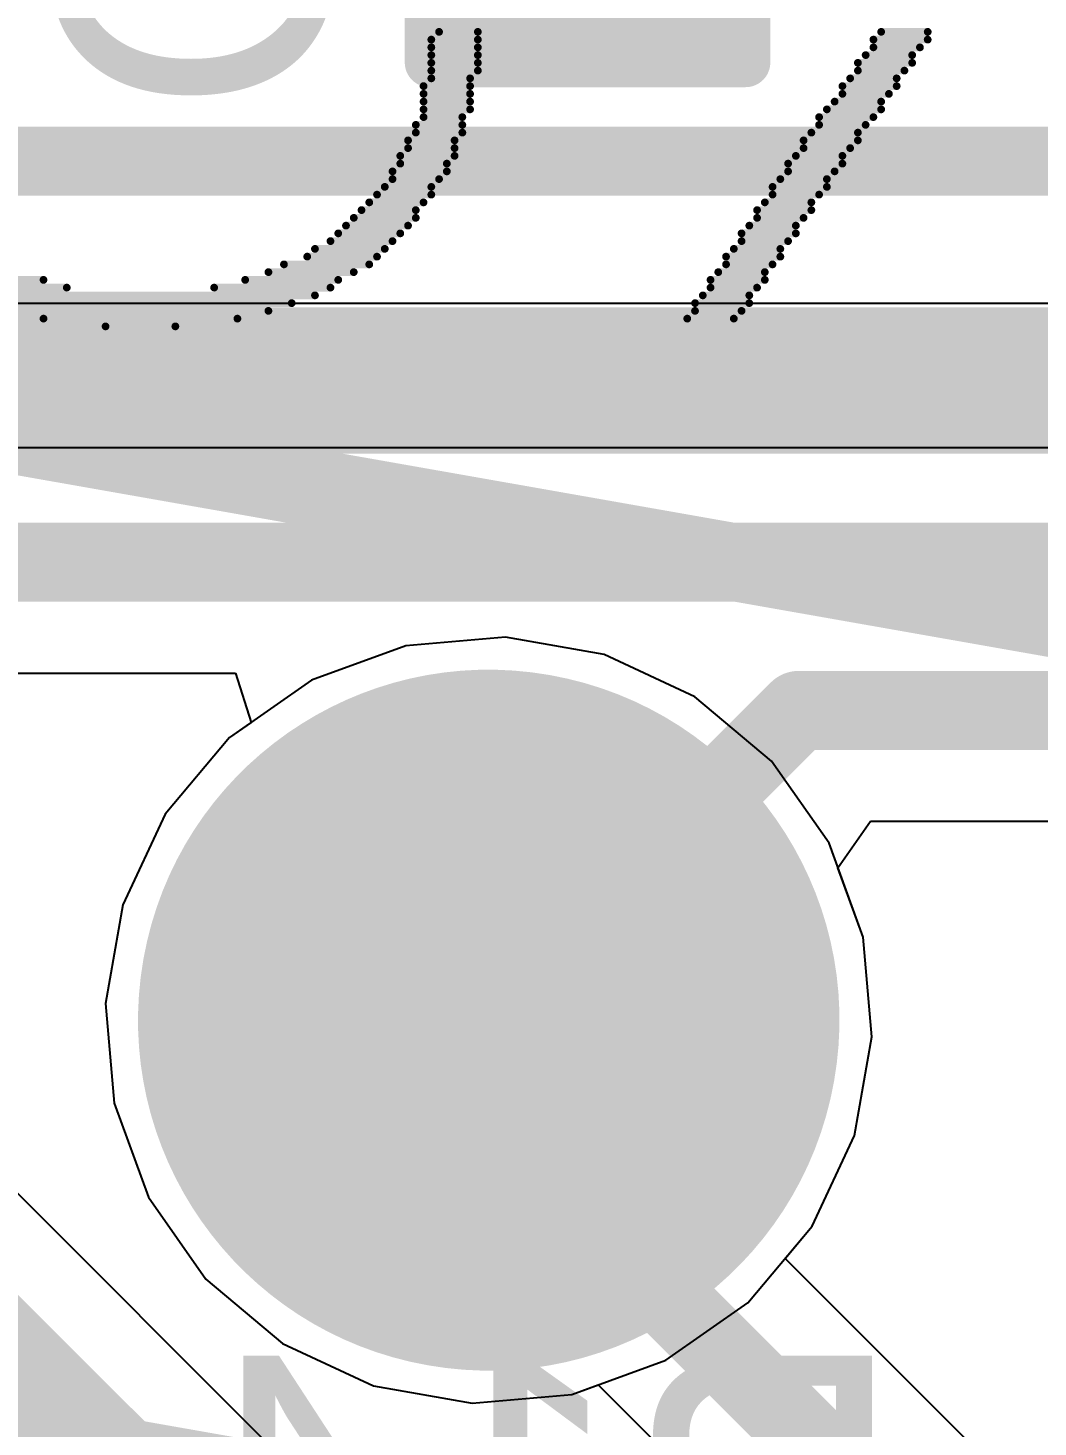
# Model space of a CAD drawing. Header units: inches. Extents: x -8 to 384, y -12 to 64.
# Drawn here: x 9.052 to 11.648, y -5.619 to -2.019 of the extents above; entities that cross this region are included whole.
import ezdxf

# ---------------------------------------------------------------- set-up
doc = ezdxf.new("R2010")
doc.units = ezdxf.units.IN
for name, color, linetype in [('Board_outline', 216, 'Continuous'), ('Bottom Layer', 5, 'Continuous'), ('Bottom Overlay', 54, 'Continuous'), ('Bottom Solder', 6, 'Continuous'), ('Drill Drawing', 1, 'Continuous'), ('Multi-Layer', 9, 'Continuous'), ('Pad Holes', 156, 'Continuous'), ('Top Layer', 1, 'Continuous'), ('Top Overlay', 2, 'Continuous'), ('Top Paste', 8, 'Continuous'), ('Top Solder', 216, 'Continuous')]:
    doc.layers.add(name, color=color, linetype=linetype)
doc.styles.add('Arial', font='', dxfattribs={"height": 0.2})
doc.styles.get('Arial').set_extended_font_data('Arial')

# ---------------------------------------------------------------- blocks, each defined once
blk = doc.blocks.new('HDR1X8_10')
at = {"layer": 'Bottom Layer'}
h = blk.add_hatch(color=5, dxfattribs=at)
edge = h.paths.add_edge_path()
edge.add_arc((7.619999999999999, -2.54e-06), 0.7999984, 0, 360)
at = {"layer": 'Bottom Solder'}
h = blk.add_hatch(color=6, dxfattribs=at)
edge = h.paths.add_edge_path()
edge.add_arc((7.619999999999999, -2.54e-06), 0.9015983999999999, 0, 360)
at = {"layer": 'Multi-Layer'}
h = blk.add_hatch(color=9, dxfattribs=at)
edge = h.paths.add_edge_path()
edge.add_arc((7.619999999999999, -2.54e-06), 0.7999984, 0, 360)
at = {"layer": 'Pad Holes'}
h = blk.add_hatch(color=7, dxfattribs=at)
edge = h.paths.add_edge_path()
edge.add_arc((7.619999999999999, -2.54e-06), 0.47500032, 0, 360)
at = {"layer": 'Top Layer'}
h = blk.add_hatch(color=1, dxfattribs=at)
edge = h.paths.add_edge_path()
edge.add_arc((7.619999999999999, -2.54e-06), 0.7999984, 0, 360)
at = {"layer": 'Top Solder'}
h = blk.add_hatch(color=216, dxfattribs=at)
edge = h.paths.add_edge_path()
edge.add_arc((7.619999999999999, -2.54e-06), 0.9015983999999999, 0, 360)
at = {"layer": 'Top Overlay'}
for points in [[(-1.27, 1.27, 0.1999996, 0.1999996, 0), (19.05, 1.26999746, 0.1999996, 0.1999996, 0)], [(-1.27, -1.27, 0.1999996, 0.1999996, 0), (19.05, -1.27000254, 0.1999996, 0.1999996, 0)]]:
    blk.add_lwpolyline(points, format="xyseb", dxfattribs=at)
blk = doc.blocks.new('C___0402_86')
at = {"layer": 'Top Layer'}
for points in [[(-0.6985, -0.3175), (-0.6985, 0.3175), (-0.2412999999999999, 0.3175), (-0.2413, -0.3175)], [(0.2412999999999999, -0.3175), (0.2413, 0.3175), (0.6985, 0.3175), (0.6985, -0.3175)]]:
    blk.add_hatch(color=1, dxfattribs=at).paths.add_polyline_path(points)
at = {"layer": 'Top Paste'}
for points in [[(-0.6985, -0.3175), (-0.6985, 0.3175), (-0.2412999999999999, 0.3175), (-0.2413, -0.3175)], [(0.2412999999999999, -0.3175), (0.2413, 0.3175), (0.6985, 0.3175), (0.6985, -0.3175)]]:
    blk.add_hatch(color=8, dxfattribs=at).paths.add_polyline_path(points)
at = {"layer": 'Top Solder'}
for points in [[(-0.7584998799999999, -0.37749988), (-0.7584998799999999, 0.37749988), (-0.18130012, 0.37749988), (-0.18130012, -0.37749988)], [(0.18130012, -0.37749988), (0.18130012, 0.37749988), (0.7584998799999999, 0.37749988), (0.7584998799999999, -0.37749988)]]:
    blk.add_hatch(color=216, dxfattribs=at).paths.add_polyline_path(points)
at = {"layer": 'Top Overlay'}
for points in [[(-0.7874, 0.4064, 0.127, 0.127, 0), (-0.7874, -0.4064, 0.127, 0.127, 0)], [(-0.7874, 0.4064, 0.127, 0.127, 0), (-0.2794, 0.4064, 0.127, 0.127, 0)], [(0.2794, 0.4064, 0.127, 0.127, 0), (0.7874, 0.4064, 0.127, 0.127, 0)], [(0.7874, 0.4064, 0.127, 0.127, 0), (0.7874, -0.4064, 0.127, 0.127, 0)], [(-0.7874, -0.4064, 0.127, 0.127, 0), (-0.2794, -0.4064, 0.127, 0.127, 0)], [(0.2794, -0.4064, 0.127, 0.127, 0), (0.7874, -0.4064, 0.127, 0.127, 0)]]:
    blk.add_lwpolyline(points, format="xyseb", dxfattribs=at)
for points in [[(-0.8191499999999999, 0.4064, 0.0635, 0.0635, 1), (-0.7556499999999999, 0.4064, 0.0635, 0.0635, 1)], [(-0.8191499999999999, 0.4064, 0.0635, 0.0635, 1), (-0.7556499999999999, 0.4064, 0.0635, 0.0635, 1)], [(-0.31115, 0.4064, 0.0635, 0.0635, 1), (-0.24765, 0.4064, 0.0635, 0.0635, 1)], [(0.24765, 0.4064, 0.0635, 0.0635, 1), (0.31115, 0.4064, 0.0635, 0.0635, 1)], [(0.7556499999999999, 0.4064, 0.0635, 0.0635, 1), (0.8191499999999999, 0.4064, 0.0635, 0.0635, 1)], [(0.7556499999999999, 0.4064, 0.0635, 0.0635, 1), (0.8191499999999999, 0.4064, 0.0635, 0.0635, 1)], [(-0.8191499999999999, -0.4064, 0.0635, 0.0635, 1), (-0.7556499999999999, -0.4064, 0.0635, 0.0635, 1)], [(-0.8191499999999999, -0.4064, 0.0635, 0.0635, 1), (-0.7556499999999999, -0.4064, 0.0635, 0.0635, 1)], [(-0.31115, -0.4064, 0.0635, 0.0635, 1), (-0.24765, -0.4064, 0.0635, 0.0635, 1)], [(0.24765, -0.4064, 0.0635, 0.0635, 1), (0.31115, -0.4064, 0.0635, 0.0635, 1)], [(0.7556499999999999, -0.4064, 0.0635, 0.0635, 1), (0.8191499999999999, -0.4064, 0.0635, 0.0635, 1)], [(0.7556499999999999, -0.4064, 0.0635, 0.0635, 1), (0.8191499999999999, -0.4064, 0.0635, 0.0635, 1)]]:
    blk.add_lwpolyline(points, format="xyseb", close=True, dxfattribs=at)

msp = doc.modelspace()

# ---------------------------------------------------------------- linework, layer by layer
at = {"layer": 'Board_outline'}
msp.add_lwpolyline([(37.53680072, 13.3604, 0.254, 0.254, 1), (-7.46320072, 13.3604, 0.254, 0.254, 1)], format="xyseb", close=True, dxfattribs=at)
at = {"layer": 'Bottom Layer'}
for p, q in [((8.13585622, -3.09894224), (9.590059559999998, -3.09894224)), ((9.590059559999998, -3.09894224), (9.59007226, -3.09894478)), ((9.59007226, -3.09894478), (19.64131454, -3.09894478)), ((10.27921998, -3.586703519999999), (10.02274094, -3.60914188)), ((10.53276786, -3.63141006), (10.27921998, -3.586703519999999)), ((10.02274094, -3.60914188), (9.780805939999999, -3.6971986)), ((10.76610496, -3.74021604), (10.53276786, -3.63141006)), ((9.780805939999999, -3.6971986), (9.5699072, -3.84487166)), ((10.96332834, -3.905707199999999), (10.76610496, -3.74021604)), ((9.5699072, -3.84487166), (9.40441604, -4.04209504)), ((11.1110014, -4.116605939999999), (10.96332834, -3.905707199999999)), ((9.40441604, -4.04209504), (9.29561006, -4.275432139999999)), ((11.19905812, -4.35854094), (11.1110014, -4.116605939999999)), ((9.29561006, -4.275432139999999), (9.25090352, -4.52898002)), ((11.22149648, -4.61501998), (11.19905812, -4.35854094)), ((9.25090352, -4.52898002), (9.273341879999998, -4.78545906)), ((10.4521, -6.445371919999999), (8.598692479999999, -4.59196186)), ((11.17678994, -4.86856786), (11.22149648, -4.61501998)), ((9.273341879999998, -4.78545906), (9.3613986, -5.02739406)), ((11.06798396, -5.10190496), (11.17678994, -4.86856786)), ((9.3613986, -5.02739406), (9.50907166, -5.2382928)), ((10.9981746, -5.18510012), (11.06798396, -5.10190496)), ((12.11804536, -6.30497342), (10.9981746, -5.18510012)), ((9.50907166, -5.2382928), (9.70629504, -5.40378396)), ((9.70629504, -5.40378396), (9.93963214, -5.51258994)), ((9.93963214, -5.51258994), (10.19318002, -5.55729648)), ((10.19318002, -5.55729648), (10.44965906, -5.53485812)), ((10.44965906, -5.53485812), (10.51749484, -5.51016932)), ((10.51749484, -5.51016932), (11.27809276, -6.27076724))]:
    msp.add_line(p, q, dxfattribs=at)
for points in [[(6.29919492, -2.36219492, 0.1778, 0.1778, 0), (10.20388612, -2.36219492, 0.1778, 0.1778, 0)], [(10.20388612, -2.36219492, 0.1778, 0.1778, 0), (10.2038912, -2.3622, 0.1778, 0.1778, 0)], [(10.2038912, -2.3622, 0.1778, 0.1778, 0), (19.44878, -2.3622, 0.1778, 0.1778, 0)], [(6.106660379999999, -2.82701746, 0.1778, 0.1778, 0), (9.590069719999999, -2.82701746, 0.1778, 0.1778, 0)], [(9.590069719999999, -2.82701746, 0.1778, 0.1778, 0), (9.59007226, -2.82702, 0.1778, 0.1778, 0)], [(9.59007226, -2.82702, 0.1778, 0.1778, 0), (19.64131454, -2.82702, 0.1778, 0.1778, 0)], [(7.73479022, -4.13093408, 0.2032, 0.2032, 0), (10.39835614, -6.7945, 0.2032, 0.2032, 0)], [(10.2362, -4.826, 0.2032, 0.2032, 0), (10.2362, -4.571999999999999, 0.2032, 0.2032, 0)], [(10.2362, -4.826, 0.2032, 0.2032, 0), (12.1539, -6.7437, 0.2032, 0.2032, 0)]]:
    msp.add_lwpolyline(points, format="xyseb", dxfattribs=at)
for points in [[(10.15943612, -2.36219492, 0.08889999999999999, 0.08889999999999999, 1), (10.24833612, -2.36219492, 0.08889999999999999, 0.08889999999999999, 1)], [(10.15943612, -2.36219492, 0.08889999999999999, 0.08889999999999999, 1), (10.24833612, -2.36219492, 0.08889999999999999, 0.08889999999999999, 1)], [(10.1594412, -2.3622, 0.08889999999999999, 0.08889999999999999, 1), (10.2483412, -2.3622, 0.08889999999999999, 0.08889999999999999, 1)], [(10.1594412, -2.3622, 0.08889999999999999, 0.08889999999999999, 1), (10.2483412, -2.3622, 0.08889999999999999, 0.08889999999999999, 1)], [(9.54561972, -2.82701746, 0.08889999999999999, 0.08889999999999999, 1), (9.634519719999998, -2.82701746, 0.08889999999999999, 0.08889999999999999, 1)], [(9.54561972, -2.82701746, 0.08889999999999999, 0.08889999999999999, 1), (9.634519719999998, -2.82701746, 0.08889999999999999, 0.08889999999999999, 1)], [(9.545622259999998, -2.82702, 0.08889999999999999, 0.08889999999999999, 1), (9.634522259999999, -2.82702, 0.08889999999999999, 0.08889999999999999, 1)], [(9.545622259999998, -2.82702, 0.08889999999999999, 0.08889999999999999, 1), (9.634522259999999, -2.82702, 0.08889999999999999, 0.08889999999999999, 1)], [(10.1854, -4.571999999999999, 0.1016, 0.1016, 1), (10.287, -4.571999999999999, 0.1016, 0.1016, 1)], [(10.1854, -4.826, 0.1016, 0.1016, 1), (10.287, -4.826, 0.1016, 0.1016, 1)], [(10.1854, -4.826, 0.1016, 0.1016, 1), (10.287, -4.826, 0.1016, 0.1016, 1)]]:
    msp.add_lwpolyline(points, format="xyseb", close=True, dxfattribs=at)
at = {"layer": 'Bottom Overlay'}
for points in [[(10.08855234, -2.04933042, 0.019939, 0.019939, 0), (10.20819142, -2.04933042, 0.019939, 0.019939, 0)], [(10.10849134, -2.02939142, 0.019939, 0.019939, 0), (10.20819142, -2.02939142, 0.019939, 0.019939, 0)], [(11.22514138, -2.04933042, 0.019939, 0.019939, 0), (11.364722, -2.04933042, 0.019939, 0.019939, 0)], [(11.24508038, -2.02939142, 0.019939, 0.019939, 0), (11.364722, -2.02939142, 0.019939, 0.019939, 0)], [(10.08855234, -2.06927196, 0.019939, 0.019939, 0), (10.20819142, -2.06927196, 0.019939, 0.019939, 0)], [(10.08855234, -2.08921096, 0.019939, 0.019939, 0), (10.20819142, -2.08921096, 0.019939, 0.019939, 0)], [(11.20519984, -2.08921096, 0.019939, 0.019939, 0), (11.32484146, -2.08921096, 0.019939, 0.019939, 0)], [(11.22514138, -2.06927196, 0.019939, 0.019939, 0), (11.34478046, -2.06927196, 0.019939, 0.019939, 0)], [(10.08855234, -2.10914996, 0.019939, 0.019939, 0), (10.20819142, -2.10914996, 0.019939, 0.019939, 0)], [(10.08855234, -2.1290915, 0.019939, 0.019939, 0), (10.20819142, -2.1290915, 0.019939, 0.019939, 0)], [(11.18526084, -2.10914996, 0.019939, 0.019939, 0), (11.32484146, -2.10914996, 0.019939, 0.019939, 0)], [(11.18526084, -2.1290915, 0.019939, 0.019939, 0), (11.30490246, -2.1290915, 0.019939, 0.019939, 0)], [(10.0686108, -2.16897204, 0.019939, 0.019939, 0), (10.18825242, -2.16897204, 0.019939, 0.019939, 0)], [(10.08855234, -2.1490305, 0.019939, 0.019939, 0), (10.18825242, -2.1490305, 0.019939, 0.019939, 0)], [(11.1453803, -2.16897204, 0.019939, 0.019939, 0), (11.28496092, -2.16897204, 0.019939, 0.019939, 0)], [(11.1653193, -2.1490305, 0.019939, 0.019939, 0), (11.28496092, -2.1490305, 0.019939, 0.019939, 0)], [(10.0686108, -2.18891104, 0.019939, 0.019939, 0), (10.18825242, -2.18891104, 0.019939, 0.019939, 0)], [(11.1453803, -2.18891104, 0.019939, 0.019939, 0), (11.26502192, -2.18891104, 0.019939, 0.019939, 0)], [(10.0686108, -2.20885258, 0.019939, 0.019939, 0), (10.18825242, -2.20885258, 0.019939, 0.019939, 0)], [(10.0686108, -2.22879158, 0.019939, 0.019939, 0), (10.18825242, -2.22879158, 0.019939, 0.019939, 0)], [(11.10549976, -2.22879158, 0.019939, 0.019939, 0), (11.24508038, -2.22879158, 0.019939, 0.019939, 0)], [(11.1254413, -2.20885258, 0.019939, 0.019939, 0), (11.24508038, -2.20885258, 0.019939, 0.019939, 0)], [(10.04866926, -2.26867212, 0.019939, 0.019939, 0), (10.16831088, -2.26867212, 0.019939, 0.019939, 0)], [(10.0686108, -2.24873312, 0.019939, 0.019939, 0), (10.16831088, -2.24873312, 0.019939, 0.019939, 0)], [(11.08555822, -2.24873312, 0.019939, 0.019939, 0), (11.22514138, -2.24873312, 0.019939, 0.019939, 0)], [(11.08555822, -2.26867212, 0.019939, 0.019939, 0), (11.20519984, -2.26867212, 0.019939, 0.019939, 0)], [(10.02873026, -2.30855266, 0.019939, 0.019939, 0), (10.14837188, -2.30855266, 0.019939, 0.019939, 0)], [(10.04866926, -2.28861112, 0.019939, 0.019939, 0), (10.16831088, -2.28861112, 0.019939, 0.019939, 0)], [(11.04568022, -2.30855266, 0.019939, 0.019939, 0), (11.18526084, -2.30855266, 0.019939, 0.019939, 0)], [(11.06561922, -2.28861112, 0.019939, 0.019939, 0), (11.18526084, -2.28861112, 0.019939, 0.019939, 0)], [(10.00879126, -2.3484332, 0.019939, 0.019939, 0), (10.14837188, -2.3484332, 0.019939, 0.019939, 0)], [(10.02873026, -2.3284942, 0.019939, 0.019939, 0), (10.14837188, -2.3284942, 0.019939, 0.019939, 0)], [(11.02573868, -2.3484332, 0.019939, 0.019939, 0), (11.1453803, -2.3484332, 0.019939, 0.019939, 0)], [(11.04568022, -2.3284942, 0.019939, 0.019939, 0), (11.1653193, -2.3284942, 0.019939, 0.019939, 0)], [(10.00879126, -2.3683722, 0.019939, 0.019939, 0), (10.12843288, -2.3683722, 0.019939, 0.019939, 0)], [(11.00579968, -2.3683722, 0.019939, 0.019939, 0), (11.1453803, -2.3683722, 0.019939, 0.019939, 0)], [(9.98884972, -2.38831374, 0.019939, 0.019939, 0), (10.12843288, -2.38831374, 0.019939, 0.019939, 0)], [(9.98884972, -2.40825274, 0.019939, 0.019939, 0), (10.10849134, -2.40825274, 0.019939, 0.019939, 0)], [(10.98586068, -2.40825274, 0.019939, 0.019939, 0), (11.10549976, -2.40825274, 0.019939, 0.019939, 0)], [(11.00579968, -2.38831374, 0.019939, 0.019939, 0), (11.1254413, -2.38831374, 0.019939, 0.019939, 0)], [(9.94897172, -2.44813328, 0.019939, 0.019939, 0), (10.08855234, -2.44813328, 0.019939, 0.019939, 0)], [(9.96891072, -2.42819428, 0.019939, 0.019939, 0), (10.08855234, -2.42819428, 0.019939, 0.019939, 0)], [(10.9659166, -2.42819428, 0.019939, 0.019939, 0), (11.10549976, -2.42819428, 0.019939, 0.019939, 0)], [(10.9659166, -2.44813328, 0.019939, 0.019939, 0), (11.08555822, -2.44813328, 0.019939, 0.019939, 0)], [(9.90908864, -2.488013819999999, 0.019939, 0.019939, 0), (10.04866926, -2.488013819999999, 0.019939, 0.019939, 0)], [(9.92903018, -2.46807482, 0.019939, 0.019939, 0), (10.0686108, -2.46807482, 0.019939, 0.019939, 0)], [(10.9260386, -2.488013819999999, 0.019939, 0.019939, 0), (11.06561922, -2.488013819999999, 0.019939, 0.019939, 0)], [(10.9459776, -2.46807482, 0.019939, 0.019939, 0), (11.06561922, -2.46807482, 0.019939, 0.019939, 0)], [(9.8692081, -2.52789436, 0.019939, 0.019939, 0), (10.02873026, -2.52789436, 0.019939, 0.019939, 0)], [(9.88914964, -2.50795536, 0.019939, 0.019939, 0), (10.04866926, -2.50795536, 0.019939, 0.019939, 0)], [(10.90609706, -2.52789436, 0.019939, 0.019939, 0), (11.02573868, -2.52789436, 0.019939, 0.019939, 0)], [(10.9260386, -2.50795536, 0.019939, 0.019939, 0), (11.04568022, -2.50795536, 0.019939, 0.019939, 0)], [(9.849269099999999, -2.54783336, 0.019939, 0.019939, 0), (10.00879126, -2.54783336, 0.019939, 0.019939, 0)], [(10.88615806, -2.54783336, 0.019939, 0.019939, 0), (11.02573868, -2.54783336, 0.019939, 0.019939, 0)], [(9.78944956, -2.5877139, 0.019939, 0.019939, 0), (9.96891072, -2.5877139, 0.019939, 0.019939, 0)], [(9.829330099999998, -2.5677749, 0.019939, 0.019939, 0), (9.98884972, -2.5677749, 0.019939, 0.019939, 0)], [(10.86621906, -2.5877139, 0.019939, 0.019939, 0), (10.98586068, -2.5877139, 0.019939, 0.019939, 0)], [(10.88615806, -2.5677749, 0.019939, 0.019939, 0), (11.00579968, -2.5677749, 0.019939, 0.019939, 0)], [(9.709688479999999, -2.62759698, 0.019939, 0.019939, 0), (9.92903018, -2.62759698, 0.019939, 0.019939, 0)], [(9.769508019999998, -2.6076529, 0.019939, 0.019939, 0), (9.94897172, -2.6076529, 0.019939, 0.019939, 0)], [(10.84627752, -2.6076529, 0.019939, 0.019939, 0), (10.98586068, -2.6076529, 0.019939, 0.019939, 0)], [(10.84627752, -2.62759698, 0.019939, 0.019939, 0), (10.9659166, -2.62759698, 0.019939, 0.019939, 0)], [(8.83232168, -2.66747498, 0.019939, 0.019939, 0), (9.09154392, -2.66747498, 0.019939, 0.019939, 0)], [(9.60998586, -2.66747498, 0.019939, 0.019939, 0), (9.849269099999999, -2.66747498, 0.019939, 0.019939, 0)], [(9.66980794, -2.64753598, 0.019939, 0.019939, 0), (9.88914964, -2.64753598, 0.019939, 0.019939, 0)], [(10.80639698, -2.66747498, 0.019939, 0.019939, 0), (10.9459776, -2.66747498, 0.019939, 0.019939, 0)], [(10.82633852, -2.64753598, 0.019939, 0.019939, 0), (10.9459776, -2.64753598, 0.019939, 0.019939, 0)], [(8.87219968, -2.68741652, 0.019939, 0.019939, 0), (9.151363459999999, -2.68741652, 0.019939, 0.019939, 0)], [(8.912082759999999, -2.70735552, 0.019939, 0.019939, 0), (9.78944956, -2.70735552, 0.019939, 0.019939, 0)], [(9.530227319999998, -2.68741652, 0.019939, 0.019939, 0), (9.829330099999998, -2.68741652, 0.019939, 0.019939, 0)], [(10.78645544, -2.70735552, 0.019939, 0.019939, 0), (10.90609706, -2.70735552, 0.019939, 0.019939, 0)], [(10.80639698, -2.68741652, 0.019939, 0.019939, 0), (10.9260386, -2.68741652, 0.019939, 0.019939, 0)], [(8.9519633, -2.72729452, 0.019939, 0.019939, 0), (9.72962748, -2.72729452, 0.019939, 0.019939, 0)], [(10.76651644, -2.72729452, 0.019939, 0.019939, 0), (10.90609706, -2.72729452, 0.019939, 0.019939, 0)], [(9.01178284, -2.74723606, 0.019939, 0.019939, 0), (9.66980794, -2.74723606, 0.019939, 0.019939, 0)], [(9.09154392, -2.7671776, 0.019939, 0.019939, 0), (9.59004686, -2.7671776, 0.019939, 0.019939, 0)], [(10.74657744, -2.7671776, 0.019939, 0.019939, 0), (10.86621906, -2.7671776, 0.019939, 0.019939, 0)], [(10.76651644, -2.74723606, 0.019939, 0.019939, 0), (10.88615806, -2.74723606, 0.019939, 0.019939, 0)], [(9.25106354, -2.7871166, 0.019939, 0.019939, 0), (9.4305247, -2.7871166, 0.019939, 0.019939, 0)]]:
    msp.add_lwpolyline(points, format="xyseb", dxfattribs=at)
for points in [[(10.08356886, -2.04933042, 0.0099695, 0.0099695, 1), (10.09353582, -2.04933042, 0.0099695, 0.0099695, 1)], [(10.10350786, -2.02939142, 0.0099695, 0.0099695, 1), (10.11347482, -2.02939142, 0.0099695, 0.0099695, 1)], [(10.20320794, -2.02939142, 0.0099695, 0.0099695, 1), (10.2131749, -2.02939142, 0.0099695, 0.0099695, 1)], [(10.20320794, -2.04933042, 0.0099695, 0.0099695, 1), (10.2131749, -2.04933042, 0.0099695, 0.0099695, 1)], [(11.2201579, -2.04933042, 0.0099695, 0.0099695, 1), (11.23012486, -2.04933042, 0.0099695, 0.0099695, 1)], [(11.2400969, -2.02939142, 0.0099695, 0.0099695, 1), (11.25006386, -2.02939142, 0.0099695, 0.0099695, 1)], [(11.35973852, -2.02939142, 0.0099695, 0.0099695, 1), (11.36970548, -2.02939142, 0.0099695, 0.0099695, 1)], [(11.35973852, -2.04933042, 0.0099695, 0.0099695, 1), (11.36970548, -2.04933042, 0.0099695, 0.0099695, 1)], [(10.08356886, -2.06927196, 0.0099695, 0.0099695, 1), (10.09353582, -2.06927196, 0.0099695, 0.0099695, 1)], [(10.08356886, -2.08921096, 0.0099695, 0.0099695, 1), (10.09353582, -2.08921096, 0.0099695, 0.0099695, 1)], [(10.20320794, -2.06927196, 0.0099695, 0.0099695, 1), (10.2131749, -2.06927196, 0.0099695, 0.0099695, 1)], [(10.20320794, -2.08921096, 0.0099695, 0.0099695, 1), (10.2131749, -2.08921096, 0.0099695, 0.0099695, 1)], [(11.20021636, -2.08921096, 0.0099695, 0.0099695, 1), (11.21018332, -2.08921096, 0.0099695, 0.0099695, 1)], [(11.2201579, -2.06927196, 0.0099695, 0.0099695, 1), (11.23012486, -2.06927196, 0.0099695, 0.0099695, 1)], [(11.31985798, -2.08921096, 0.0099695, 0.0099695, 1), (11.32982494, -2.08921096, 0.0099695, 0.0099695, 1)], [(11.33979698, -2.06927196, 0.0099695, 0.0099695, 1), (11.34976394, -2.06927196, 0.0099695, 0.0099695, 1)], [(10.08356886, -2.10914996, 0.0099695, 0.0099695, 1), (10.09353582, -2.10914996, 0.0099695, 0.0099695, 1)], [(10.08356886, -2.1290915, 0.0099695, 0.0099695, 1), (10.09353582, -2.1290915, 0.0099695, 0.0099695, 1)], [(10.20320794, -2.10914996, 0.0099695, 0.0099695, 1), (10.2131749, -2.10914996, 0.0099695, 0.0099695, 1)], [(10.20320794, -2.1290915, 0.0099695, 0.0099695, 1), (10.2131749, -2.1290915, 0.0099695, 0.0099695, 1)], [(11.18027736, -2.10914996, 0.0099695, 0.0099695, 1), (11.19024432, -2.10914996, 0.0099695, 0.0099695, 1)], [(11.18027736, -2.1290915, 0.0099695, 0.0099695, 1), (11.19024432, -2.1290915, 0.0099695, 0.0099695, 1)], [(11.29991898, -2.1290915, 0.0099695, 0.0099695, 1), (11.30988594, -2.1290915, 0.0099695, 0.0099695, 1)], [(11.31985798, -2.10914996, 0.0099695, 0.0099695, 1), (11.32982494, -2.10914996, 0.0099695, 0.0099695, 1)], [(10.06362732, -2.16897204, 0.0099695, 0.0099695, 1), (10.07359428, -2.16897204, 0.0099695, 0.0099695, 1)], [(10.08356886, -2.1490305, 0.0099695, 0.0099695, 1), (10.09353582, -2.1490305, 0.0099695, 0.0099695, 1)], [(10.18326894, -2.1490305, 0.0099695, 0.0099695, 1), (10.1932359, -2.1490305, 0.0099695, 0.0099695, 1)], [(10.18326894, -2.16897204, 0.0099695, 0.0099695, 1), (10.1932359, -2.16897204, 0.0099695, 0.0099695, 1)], [(11.14039682, -2.16897204, 0.0099695, 0.0099695, 1), (11.15036378, -2.16897204, 0.0099695, 0.0099695, 1)], [(11.16033582, -2.1490305, 0.0099695, 0.0099695, 1), (11.17030278, -2.1490305, 0.0099695, 0.0099695, 1)], [(11.27997744, -2.1490305, 0.0099695, 0.0099695, 1), (11.2899444, -2.1490305, 0.0099695, 0.0099695, 1)], [(11.27997744, -2.16897204, 0.0099695, 0.0099695, 1), (11.2899444, -2.16897204, 0.0099695, 0.0099695, 1)], [(10.06362732, -2.18891104, 0.0099695, 0.0099695, 1), (10.07359428, -2.18891104, 0.0099695, 0.0099695, 1)], [(10.18326894, -2.18891104, 0.0099695, 0.0099695, 1), (10.1932359, -2.18891104, 0.0099695, 0.0099695, 1)], [(11.14039682, -2.18891104, 0.0099695, 0.0099695, 1), (11.15036378, -2.18891104, 0.0099695, 0.0099695, 1)], [(11.26003844, -2.18891104, 0.0099695, 0.0099695, 1), (11.2700054, -2.18891104, 0.0099695, 0.0099695, 1)], [(10.06362732, -2.20885258, 0.0099695, 0.0099695, 1), (10.07359428, -2.20885258, 0.0099695, 0.0099695, 1)], [(10.06362732, -2.22879158, 0.0099695, 0.0099695, 1), (10.07359428, -2.22879158, 0.0099695, 0.0099695, 1)], [(10.18326894, -2.20885258, 0.0099695, 0.0099695, 1), (10.1932359, -2.20885258, 0.0099695, 0.0099695, 1)], [(10.18326894, -2.22879158, 0.0099695, 0.0099695, 1), (10.1932359, -2.22879158, 0.0099695, 0.0099695, 1)], [(11.10051628, -2.22879158, 0.0099695, 0.0099695, 1), (11.11048324, -2.22879158, 0.0099695, 0.0099695, 1)], [(11.12045782, -2.20885258, 0.0099695, 0.0099695, 1), (11.13042478, -2.20885258, 0.0099695, 0.0099695, 1)], [(11.2400969, -2.20885258, 0.0099695, 0.0099695, 1), (11.25006386, -2.20885258, 0.0099695, 0.0099695, 1)], [(11.2400969, -2.22879158, 0.0099695, 0.0099695, 1), (11.25006386, -2.22879158, 0.0099695, 0.0099695, 1)], [(10.04368578, -2.26867212, 0.0099695, 0.0099695, 1), (10.05365274, -2.26867212, 0.0099695, 0.0099695, 1)], [(10.06362732, -2.24873312, 0.0099695, 0.0099695, 1), (10.07359428, -2.24873312, 0.0099695, 0.0099695, 1)], [(10.1633274, -2.24873312, 0.0099695, 0.0099695, 1), (10.17329436, -2.24873312, 0.0099695, 0.0099695, 1)], [(10.1633274, -2.26867212, 0.0099695, 0.0099695, 1), (10.17329436, -2.26867212, 0.0099695, 0.0099695, 1)], [(11.08057474, -2.24873312, 0.0099695, 0.0099695, 1), (11.0905417, -2.24873312, 0.0099695, 0.0099695, 1)], [(11.08057474, -2.26867212, 0.0099695, 0.0099695, 1), (11.0905417, -2.26867212, 0.0099695, 0.0099695, 1)], [(11.20021636, -2.26867212, 0.0099695, 0.0099695, 1), (11.21018332, -2.26867212, 0.0099695, 0.0099695, 1)], [(11.2201579, -2.24873312, 0.0099695, 0.0099695, 1), (11.23012486, -2.24873312, 0.0099695, 0.0099695, 1)], [(10.02374678, -2.30855266, 0.0099695, 0.0099695, 1), (10.03371374, -2.30855266, 0.0099695, 0.0099695, 1)], [(10.04368578, -2.28861112, 0.0099695, 0.0099695, 1), (10.05365274, -2.28861112, 0.0099695, 0.0099695, 1)], [(10.1433884, -2.30855266, 0.0099695, 0.0099695, 1), (10.15335536, -2.30855266, 0.0099695, 0.0099695, 1)], [(10.1633274, -2.28861112, 0.0099695, 0.0099695, 1), (10.17329436, -2.28861112, 0.0099695, 0.0099695, 1)], [(11.04069674, -2.30855266, 0.0099695, 0.0099695, 1), (11.0506637, -2.30855266, 0.0099695, 0.0099695, 1)], [(11.06063574, -2.28861112, 0.0099695, 0.0099695, 1), (11.0706027, -2.28861112, 0.0099695, 0.0099695, 1)], [(11.18027736, -2.28861112, 0.0099695, 0.0099695, 1), (11.19024432, -2.28861112, 0.0099695, 0.0099695, 1)], [(11.18027736, -2.30855266, 0.0099695, 0.0099695, 1), (11.19024432, -2.30855266, 0.0099695, 0.0099695, 1)], [(10.00380778, -2.3484332, 0.0099695, 0.0099695, 1), (10.01377474, -2.3484332, 0.0099695, 0.0099695, 1)], [(10.02374678, -2.3284942, 0.0099695, 0.0099695, 1), (10.03371374, -2.3284942, 0.0099695, 0.0099695, 1)], [(10.1433884, -2.3284942, 0.0099695, 0.0099695, 1), (10.15335536, -2.3284942, 0.0099695, 0.0099695, 1)], [(10.1433884, -2.3484332, 0.0099695, 0.0099695, 1), (10.15335536, -2.3484332, 0.0099695, 0.0099695, 1)], [(11.0207552, -2.3484332, 0.0099695, 0.0099695, 1), (11.03072216, -2.3484332, 0.0099695, 0.0099695, 1)], [(11.04069674, -2.3284942, 0.0099695, 0.0099695, 1), (11.0506637, -2.3284942, 0.0099695, 0.0099695, 1)], [(11.14039682, -2.3484332, 0.0099695, 0.0099695, 1), (11.15036378, -2.3484332, 0.0099695, 0.0099695, 1)], [(11.16033582, -2.3284942, 0.0099695, 0.0099695, 1), (11.17030278, -2.3284942, 0.0099695, 0.0099695, 1)], [(10.00380778, -2.3683722, 0.0099695, 0.0099695, 1), (10.01377474, -2.3683722, 0.0099695, 0.0099695, 1)], [(10.1234494, -2.3683722, 0.0099695, 0.0099695, 1), (10.13341636, -2.3683722, 0.0099695, 0.0099695, 1)], [(11.0008162, -2.3683722, 0.0099695, 0.0099695, 1), (11.01078316, -2.3683722, 0.0099695, 0.0099695, 1)], [(11.14039682, -2.3683722, 0.0099695, 0.0099695, 1), (11.15036378, -2.3683722, 0.0099695, 0.0099695, 1)], [(9.98386624, -2.38831374, 0.0099695, 0.0099695, 1), (9.9938332, -2.38831374, 0.0099695, 0.0099695, 1)], [(9.98386624, -2.40825274, 0.0099695, 0.0099695, 1), (9.9938332, -2.40825274, 0.0099695, 0.0099695, 1)], [(10.10350786, -2.40825274, 0.0099695, 0.0099695, 1), (10.11347482, -2.40825274, 0.0099695, 0.0099695, 1)], [(10.1234494, -2.38831374, 0.0099695, 0.0099695, 1), (10.13341636, -2.38831374, 0.0099695, 0.0099695, 1)], [(10.9808772, -2.40825274, 0.0099695, 0.0099695, 1), (10.99084416, -2.40825274, 0.0099695, 0.0099695, 1)], [(11.0008162, -2.38831374, 0.0099695, 0.0099695, 1), (11.01078316, -2.38831374, 0.0099695, 0.0099695, 1)], [(11.10051628, -2.40825274, 0.0099695, 0.0099695, 1), (11.11048324, -2.40825274, 0.0099695, 0.0099695, 1)], [(11.12045782, -2.38831374, 0.0099695, 0.0099695, 1), (11.13042478, -2.38831374, 0.0099695, 0.0099695, 1)], [(9.94398824, -2.44813328, 0.0099695, 0.0099695, 1), (9.9539552, -2.44813328, 0.0099695, 0.0099695, 1)], [(9.963927239999999, -2.42819428, 0.0099695, 0.0099695, 1), (9.9738942, -2.42819428, 0.0099695, 0.0099695, 1)], [(10.08356886, -2.42819428, 0.0099695, 0.0099695, 1), (10.09353582, -2.42819428, 0.0099695, 0.0099695, 1)], [(10.08356886, -2.44813328, 0.0099695, 0.0099695, 1), (10.09353582, -2.44813328, 0.0099695, 0.0099695, 1)], [(10.96093312, -2.42819428, 0.0099695, 0.0099695, 1), (10.97090008, -2.42819428, 0.0099695, 0.0099695, 1)], [(10.96093312, -2.44813328, 0.0099695, 0.0099695, 1), (10.97090008, -2.44813328, 0.0099695, 0.0099695, 1)], [(11.08057474, -2.44813328, 0.0099695, 0.0099695, 1), (11.0905417, -2.44813328, 0.0099695, 0.0099695, 1)], [(11.10051628, -2.42819428, 0.0099695, 0.0099695, 1), (11.11048324, -2.42819428, 0.0099695, 0.0099695, 1)], [(9.904105159999999, -2.488013819999999, 0.0099695, 0.0099695, 1), (9.914072119999998, -2.488013819999999, 0.0099695, 0.0099695, 1)], [(9.9240467, -2.46807482, 0.0099695, 0.0099695, 1), (9.934013659999998, -2.46807482, 0.0099695, 0.0099695, 1)], [(10.04368578, -2.488013819999999, 0.0099695, 0.0099695, 1), (10.05365274, -2.488013819999999, 0.0099695, 0.0099695, 1)], [(10.06362732, -2.46807482, 0.0099695, 0.0099695, 1), (10.07359428, -2.46807482, 0.0099695, 0.0099695, 1)], [(10.92105512, -2.488013819999999, 0.0099695, 0.0099695, 1), (10.93102208, -2.488013819999999, 0.0099695, 0.0099695, 1)], [(10.94099412, -2.46807482, 0.0099695, 0.0099695, 1), (10.95096108, -2.46807482, 0.0099695, 0.0099695, 1)], [(11.06063574, -2.46807482, 0.0099695, 0.0099695, 1), (11.0706027, -2.46807482, 0.0099695, 0.0099695, 1)], [(11.06063574, -2.488013819999999, 0.0099695, 0.0099695, 1), (11.0706027, -2.488013819999999, 0.0099695, 0.0099695, 1)], [(9.86422462, -2.52789436, 0.0099695, 0.0099695, 1), (9.874191579999998, -2.52789436, 0.0099695, 0.0099695, 1)], [(9.88416616, -2.50795536, 0.0099695, 0.0099695, 1), (9.89413312, -2.50795536, 0.0099695, 0.0099695, 1)], [(10.02374678, -2.52789436, 0.0099695, 0.0099695, 1), (10.03371374, -2.52789436, 0.0099695, 0.0099695, 1)], [(10.04368578, -2.50795536, 0.0099695, 0.0099695, 1), (10.05365274, -2.50795536, 0.0099695, 0.0099695, 1)], [(10.90111358, -2.52789436, 0.0099695, 0.0099695, 1), (10.91108054, -2.52789436, 0.0099695, 0.0099695, 1)], [(10.92105512, -2.50795536, 0.0099695, 0.0099695, 1), (10.93102208, -2.50795536, 0.0099695, 0.0099695, 1)], [(11.0207552, -2.52789436, 0.0099695, 0.0099695, 1), (11.03072216, -2.52789436, 0.0099695, 0.0099695, 1)], [(11.04069674, -2.50795536, 0.0099695, 0.0099695, 1), (11.0506637, -2.50795536, 0.0099695, 0.0099695, 1)], [(9.844285619999999, -2.54783336, 0.0099695, 0.0099695, 1), (9.854252579999999, -2.54783336, 0.0099695, 0.0099695, 1)], [(10.00380778, -2.54783336, 0.0099695, 0.0099695, 1), (10.01377474, -2.54783336, 0.0099695, 0.0099695, 1)], [(10.88117458, -2.54783336, 0.0099695, 0.0099695, 1), (10.89114154, -2.54783336, 0.0099695, 0.0099695, 1)], [(11.0207552, -2.54783336, 0.0099695, 0.0099695, 1), (11.03072216, -2.54783336, 0.0099695, 0.0099695, 1)], [(9.78446608, -2.5877139, 0.0099695, 0.0099695, 1), (9.79443304, -2.5877139, 0.0099695, 0.0099695, 1)], [(9.82434662, -2.5677749, 0.0099695, 0.0099695, 1), (9.83431358, -2.5677749, 0.0099695, 0.0099695, 1)], [(9.963927239999999, -2.5877139, 0.0099695, 0.0099695, 1), (9.9738942, -2.5877139, 0.0099695, 0.0099695, 1)], [(9.98386624, -2.5677749, 0.0099695, 0.0099695, 1), (9.9938332, -2.5677749, 0.0099695, 0.0099695, 1)], [(10.86123558, -2.5877139, 0.0099695, 0.0099695, 1), (10.87120254, -2.5877139, 0.0099695, 0.0099695, 1)], [(10.88117458, -2.5677749, 0.0099695, 0.0099695, 1), (10.89114154, -2.5677749, 0.0099695, 0.0099695, 1)], [(10.9808772, -2.5877139, 0.0099695, 0.0099695, 1), (10.99084416, -2.5877139, 0.0099695, 0.0099695, 1)], [(11.0008162, -2.5677749, 0.0099695, 0.0099695, 1), (11.01078316, -2.5677749, 0.0099695, 0.0099695, 1)], [(9.704704999999999, -2.62759698, 0.0099695, 0.0099695, 1), (9.71467196, -2.62759698, 0.0099695, 0.0099695, 1)], [(9.76452454, -2.6076529, 0.0099695, 0.0099695, 1), (9.7744915, -2.6076529, 0.0099695, 0.0099695, 1)], [(9.9240467, -2.62759698, 0.0099695, 0.0099695, 1), (9.934013659999998, -2.62759698, 0.0099695, 0.0099695, 1)], [(9.94398824, -2.6076529, 0.0099695, 0.0099695, 1), (9.9539552, -2.6076529, 0.0099695, 0.0099695, 1)], [(10.84129404, -2.6076529, 0.0099695, 0.0099695, 1), (10.851261, -2.6076529, 0.0099695, 0.0099695, 1)], [(10.84129404, -2.62759698, 0.0099695, 0.0099695, 1), (10.851261, -2.62759698, 0.0099695, 0.0099695, 1)], [(10.96093312, -2.62759698, 0.0099695, 0.0099695, 1), (10.97090008, -2.62759698, 0.0099695, 0.0099695, 1)], [(10.9808772, -2.6076529, 0.0099695, 0.0099695, 1), (10.99084416, -2.6076529, 0.0099695, 0.0099695, 1)], [(9.08656044, -2.66747498, 0.0099695, 0.0099695, 1), (9.0965274, -2.66747498, 0.0099695, 0.0099695, 1)], [(9.605002379999998, -2.66747498, 0.0099695, 0.0099695, 1), (9.61496934, -2.66747498, 0.0099695, 0.0099695, 1)], [(9.664824459999998, -2.64753598, 0.0099695, 0.0099695, 1), (9.67479142, -2.64753598, 0.0099695, 0.0099695, 1)], [(9.844285619999999, -2.66747498, 0.0099695, 0.0099695, 1), (9.854252579999999, -2.66747498, 0.0099695, 0.0099695, 1)], [(9.88416616, -2.64753598, 0.0099695, 0.0099695, 1), (9.89413312, -2.64753598, 0.0099695, 0.0099695, 1)], [(10.8014135, -2.66747498, 0.0099695, 0.0099695, 1), (10.81138046, -2.66747498, 0.0099695, 0.0099695, 1)], [(10.82135504, -2.64753598, 0.0099695, 0.0099695, 1), (10.831322, -2.64753598, 0.0099695, 0.0099695, 1)], [(10.94099412, -2.64753598, 0.0099695, 0.0099695, 1), (10.95096108, -2.64753598, 0.0099695, 0.0099695, 1)], [(10.94099412, -2.66747498, 0.0099695, 0.0099695, 1), (10.95096108, -2.66747498, 0.0099695, 0.0099695, 1)], [(9.14637998, -2.68741652, 0.0099695, 0.0099695, 1), (9.156346939999999, -2.68741652, 0.0099695, 0.0099695, 1)], [(9.52524384, -2.68741652, 0.0099695, 0.0099695, 1), (9.5352108, -2.68741652, 0.0099695, 0.0099695, 1)], [(9.78446608, -2.70735552, 0.0099695, 0.0099695, 1), (9.79443304, -2.70735552, 0.0099695, 0.0099695, 1)], [(9.82434662, -2.68741652, 0.0099695, 0.0099695, 1), (9.83431358, -2.68741652, 0.0099695, 0.0099695, 1)], [(10.78147196, -2.70735552, 0.0099695, 0.0099695, 1), (10.79143892, -2.70735552, 0.0099695, 0.0099695, 1)], [(10.8014135, -2.68741652, 0.0099695, 0.0099695, 1), (10.81138046, -2.68741652, 0.0099695, 0.0099695, 1)], [(10.90111358, -2.70735552, 0.0099695, 0.0099695, 1), (10.91108054, -2.70735552, 0.0099695, 0.0099695, 1)], [(10.92105512, -2.68741652, 0.0099695, 0.0099695, 1), (10.93102208, -2.68741652, 0.0099695, 0.0099695, 1)], [(9.724644, -2.72729452, 0.0099695, 0.0099695, 1), (9.73461096, -2.72729452, 0.0099695, 0.0099695, 1)], [(10.76153296, -2.72729452, 0.0099695, 0.0099695, 1), (10.77149992, -2.72729452, 0.0099695, 0.0099695, 1)], [(10.90111358, -2.72729452, 0.0099695, 0.0099695, 1), (10.91108054, -2.72729452, 0.0099695, 0.0099695, 1)], [(9.08656044, -2.7671776, 0.0099695, 0.0099695, 1), (9.0965274, -2.7671776, 0.0099695, 0.0099695, 1)], [(9.58506338, -2.7671776, 0.0099695, 0.0099695, 1), (9.59503034, -2.7671776, 0.0099695, 0.0099695, 1)], [(9.664824459999998, -2.74723606, 0.0099695, 0.0099695, 1), (9.67479142, -2.74723606, 0.0099695, 0.0099695, 1)], [(10.74159396, -2.7671776, 0.0099695, 0.0099695, 1), (10.75156092, -2.7671776, 0.0099695, 0.0099695, 1)], [(10.76153296, -2.74723606, 0.0099695, 0.0099695, 1), (10.77149992, -2.74723606, 0.0099695, 0.0099695, 1)], [(10.86123558, -2.7671776, 0.0099695, 0.0099695, 1), (10.87120254, -2.7671776, 0.0099695, 0.0099695, 1)], [(10.88117458, -2.74723606, 0.0099695, 0.0099695, 1), (10.89114154, -2.74723606, 0.0099695, 0.0099695, 1)], [(9.246080059999999, -2.7871166, 0.0099695, 0.0099695, 1), (9.256047019999999, -2.7871166, 0.0099695, 0.0099695, 1)], [(9.42554122, -2.7871166, 0.0099695, 0.0099695, 1), (9.43550818, -2.7871166, 0.0099695, 0.0099695, 1)]]:
    msp.add_lwpolyline(points, format="xyseb", close=True, dxfattribs=at)
at = {"layer": 'Drill Drawing'}
for points in [[(9.9822, -4.318000000000001, 0.0508, 0.0508, 0), (10.4902, -4.318000000000001, 0.0508, 0.0508, 0)], [(9.9822, -4.826, 0.0508, 0.0508, 0), (9.9822, -4.318000000000001, 0.0508, 0.0508, 0)], [(10.4902, -4.826, 0.0508, 0.0508, 0), (10.4902, -4.318000000000001, 0.0508, 0.0508, 0)], [(9.9822, -4.826, 0.0508, 0.0508, 0), (10.4902, -4.826, 0.0508, 0.0508, 0)]]:
    msp.add_lwpolyline(points, format="xyseb", dxfattribs=at)
for points in [[(9.9695, -4.318000000000001, 0.0254, 0.0254, 1), (9.9949, -4.318000000000001, 0.0254, 0.0254, 1)], [(9.9695, -4.318000000000001, 0.0254, 0.0254, 1), (9.9949, -4.318000000000001, 0.0254, 0.0254, 1)], [(10.4775, -4.318000000000001, 0.0254, 0.0254, 1), (10.5029, -4.318000000000001, 0.0254, 0.0254, 1)], [(10.4775, -4.318000000000001, 0.0254, 0.0254, 1), (10.5029, -4.318000000000001, 0.0254, 0.0254, 1)], [(9.9695, -4.826, 0.0254, 0.0254, 1), (9.9949, -4.826, 0.0254, 0.0254, 1)], [(9.9695, -4.826, 0.0254, 0.0254, 1), (9.9949, -4.826, 0.0254, 0.0254, 1)], [(10.4775, -4.826, 0.0254, 0.0254, 1), (10.5029, -4.826, 0.0254, 0.0254, 1)], [(10.4775, -4.826, 0.0254, 0.0254, 1), (10.5029, -4.826, 0.0254, 0.0254, 1)]]:
    msp.add_lwpolyline(points, format="xyseb", close=True, dxfattribs=at)
at = {"layer": 'Top Layer'}
for p, q in [((13.00322774, -2.7281251), (5.95061548, -2.7281251)), ((8.72151418, -3.6788725), (9.58555868, -3.6788725)), ((9.58555868, -3.6788725), (9.625601779999998, -3.8058725)), ((9.625601779999998, -3.8058725), (9.5699072, -3.84487166)), ((9.5699072, -3.84487166), (9.40441604, -4.04209504)), ((9.40441604, -4.04209504), (9.29561006, -4.275432139999999)), ((11.13398078, -4.17974018), (11.2178973, -4.06024588)), ((11.2178973, -4.06024588), (11.21860596, -4.0598725)), ((11.21860596, -4.0598725), (12.1727468, -4.0598725)), ((11.19905812, -4.35854094), (11.13398078, -4.17974018)), ((9.29561006, -4.275432139999999), (9.25090352, -4.52898002)), ((11.22149648, -4.61501998), (11.19905812, -4.35854094)), ((9.25090352, -4.52898002), (9.273341879999998, -4.78545906)), ((11.17678994, -4.86856786), (11.22149648, -4.61501998)), ((9.273341879999998, -4.78545906), (9.3613986, -5.02739406)), ((11.06798396, -5.10190496), (11.17678994, -4.86856786)), ((9.3613986, -5.02739406), (9.50907166, -5.2382928)), ((10.9024928, -5.29912834), (11.06798396, -5.10190496)), ((9.50907166, -5.2382928), (9.70629504, -5.40378396)), ((10.69159406, -5.446801399999999), (10.9024928, -5.29912834)), ((9.70629504, -5.40378396), (9.93963214, -5.51258994)), ((10.44965906, -5.53485812), (10.69159406, -5.446801399999999)), ((9.93963214, -5.51258994), (10.19318002, -5.55729648)), ((10.19318002, -5.55729648), (10.44965906, -5.53485812))]:
    msp.add_line(p, q, dxfattribs=at)
for points in [[(5.95060278, -3.0129988, 0.2032, 0.2032, 0), (13.12122852, -3.0129988, 0.2032, 0.2032, 0)], [(8.47173058, -3.393998799999999, 0.2032, 0.2032, 0), (13.2790438, -3.393998799999999, 0.2032, 0.2032, 0)], [(10.2362, -4.571999999999999, 0.2032, 0.2032, 0), (11.0332012, -3.7749988, 0.2032, 0.2032, 0)], [(11.0332012, -3.7749988, 0.2032, 0.2032, 0), (13.43685908, -3.7749988, 0.2032, 0.2032, 0)]]:
    msp.add_lwpolyline(points, format="xyseb", dxfattribs=at)
for points in [[(10.9824012, -3.7749988, 0.1016, 0.1016, 1), (11.0840012, -3.7749988, 0.1016, 0.1016, 1)], [(10.9824012, -3.7749988, 0.1016, 0.1016, 1), (11.0840012, -3.7749988, 0.1016, 0.1016, 1)], [(10.1854, -4.571999999999999, 0.1016, 0.1016, 1), (10.287, -4.571999999999999, 0.1016, 0.1016, 1)]]:
    msp.add_lwpolyline(points, format="xyseb", close=True, dxfattribs=at)

# ---------------------------------------------------------------- block references
for name, p, rotation in [('C___0402_86', (10.4902, -1.3208), 90), ('HDR1X8_10', (2.73196558, -3.24879716), 350.0000000000001)]:
    msp.add_blockref(name, p, dxfattribs=dict(rotation=rotation))

# ---------------------------------------------------------------- texts
at = {"layer": 'Bottom Overlay', "style": 'Arial', "text_generation_flag": 2}
msp.add_text('R14', height=0.7111999999999999, dxfattribs=at).set_placement((11.30271044, -6.146683159999999))
at = {"layer": 'Top Overlay', "style": 'Arial'}
msp.add_text('C26', height=0.7111999999999999, rotation=90, dxfattribs=at).set_placement((9.829683159999998, -2.24335848))

doc.saveas('drawing.dxf')
